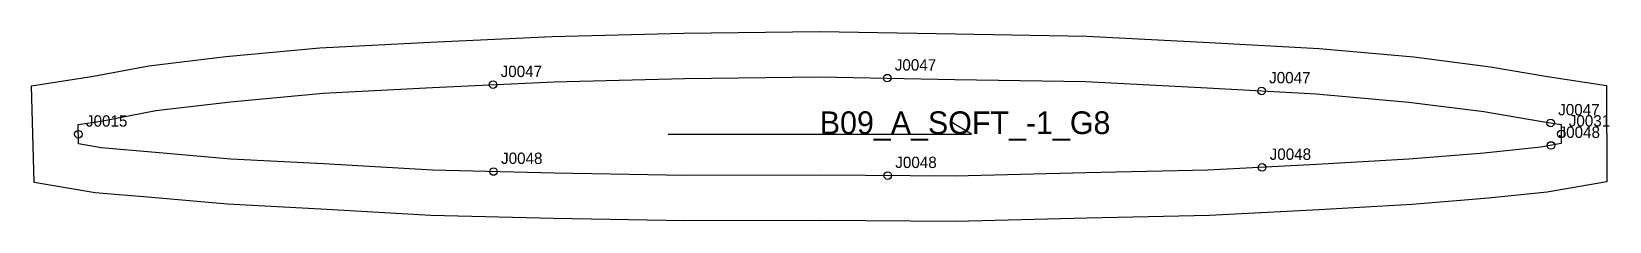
# Model space of a CAD drawing. Header units: millimetres. Extents: x -12 to 404, y -26 to 25.
import ezdxf

# ---------------------------------------------------------------- set-up
doc = ezdxf.new("R2010")
doc.units = ezdxf.units.MM
for name, color, linetype in [('CUT', 1, 'Continuous'), ('GRAIN', 3, 'Continuous'), ('LABEL', 7, 'Continuous'), ('NOTCH', 2, 'Continuous'), ('SEW', 5, 'Continuous')]:
    doc.layers.add(name, color=color, linetype=linetype)

msp = doc.modelspace()

# ---------------------------------------------------------------- linework, layer by layer
at = {"layer": 'CUT'}
msp.add_lwpolyline([(-12.29, 10.26), (4.08, 12.76), (18.69, 15.54), (38.99, 17.95), (63.81, 20.27), (92.92, 21.81), (125.13, 23.27), (159.86, 24.18), (195.79, 24.58), (231.63, 23.94), (266.31, 23.35), (298.65, 21.66), (327.63, 20.08), (352.58, 17.89), (372.82, 15.29), (387.87, 12.7), (403.42, 10.29), (403.58, -15.1), (387.76, -17.9), (372.27, -19.49), (352.13, -21.11), (327.55, -22.58), (298.65, -24.07), (266.29, -24.77), (231.66, -25.62), (195.86, -25.37), (160.12, -25.45), (125.47, -24.82), (93.08, -24.02), (64.11, -22.39), (39.43, -21.08), (19.41, -19.31), (4.54, -18.05), (-11.58, -15.28), (-12.29, 10.26)], close=True, dxfattribs=at)
at = {"layer": 'GRAIN'}
for p, q in [((235.79, -2.52), (230.79, 0.48)), ((155.79, -2.52), (235.79, -2.52))]:
    msp.add_line(p, q, dxfattribs=at)
at = {"layer": 'NOTCH'}
for centre in [(213.58, 12.26), (109.54, 10.55), (312.4, 8.89), (388.71, 0.43), (0.07, -2.56), (391.5, -2.52), (388.81, -5.53), (109.65, -12.42), (213.72, -13.49), (312.55, -11.34)]:
    msp.add_circle(centre, 1, dxfattribs=at)
at = {"layer": 'SEW'}
msp.add_lwpolyline([(0, 0), (6.11, 0.93), (20.52, 3.68), (40.26, 6.02), (64.68, 8.3), (93.51, 9.82), (125.56, 11.28), (160.09, 12.18), (195.75, 12.58), (231.42, 11.94), (265.89, 11.36), (298.01, 9.68), (326.78, 8.11), (351.29, 5.95), (371.04, 3.42), (385.93, 0.86), (391.49, 0), (391.52, -5.05), (386.1, -6.01), (371.18, -7.54), (351.29, -9.14), (326.88, -10.6), (298.21, -12.08), (266.02, -12.77), (231.55, -13.62), (195.88, -13.37), (160.22, -13.45), (125.73, -12.82), (93.57, -12.03), (64.77, -10.41), (40.28, -9.11), (20.44, -7.36), (6.07, -6.13), (0.14, -5.12)], close=True, dxfattribs=at)

# ---------------------------------------------------------------- texts
at = {"layer": 'LABEL'}
for s, height, p in [('J0047', 3, (215.58, 14.26)), ('J0047', 3, (111.54, 12.55)), ('J0047', 3, (314.4, 10.89)), ('J0047', 3, (390.71, 2.43)), ('J0015', 3, (2.07, -0.56)), ('B09_A_SOFT_-1_G8', 6, (195.79, -2.52)), ('J0031', 3, (393.5, -0.52)), ('J0048', 3, (390.81, -3.53)), ('J0048', 3, (111.65, -10.42)), ('J0048', 3, (314.55, -9.34)), ('J0048', 3, (215.72, -11.49))]:
    msp.add_text(s, height=height, dxfattribs=at).set_placement(p)

doc.saveas('drawing.dxf')
